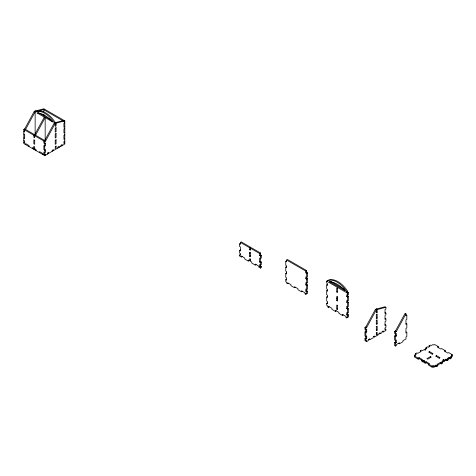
<?xml version="1.0" encoding="UTF-8"?>
<svg xmlns="http://www.w3.org/2000/svg" width="476" height="476" viewBox="0 0 476 476"><rect width="100%" height="100%" fill="white"/><g stroke="black" fill="none" stroke-linecap="round" stroke-linejoin="round"><path stroke-width="0.71" d="M24.675 128.936L34.266 111.313L43.863 108.79L64.801 120.88L64.801 144.049L44.738 155.628L23.8 143.544L23.8 129.442L24.675 128.936L45.607 141.027L55.204 123.397L64.801 120.88M44.738 109.296L35.141 111.812L25.543 129.442L24.675 129.948L24.675 131.959L23.8 131.453M44.298 117.102L34.706 134.732L33.832 135.232L33.832 137.249L34.706 137.748L34.706 135.737L35.575 135.232L45.172 117.608L45.172 140.099M368.894 339.257L369.769 339.757L369.769 338.751L368.46 339.507L368.46 340.513L366.716 341.524L364.967 340.513L364.967 338.501L365.842 339.007L366.716 338.501L366.716 335.985L365.842 336.484L364.967 335.985L364.967 331.956L365.842 332.456L366.716 331.956L366.716 329.434L365.842 329.939L364.967 329.434L364.967 327.423L365.842 326.917L375.439 309.293L385.03 306.77L385.905 307.276L385.905 309.037L385.03 309.543L385.03 313.571L385.905 313.065L385.905 314.832L385.03 315.332L385.03 319.36L385.905 318.86L385.905 321.127L385.03 321.627L385.03 325.655L385.905 325.156L385.905 327.423L385.03 327.922L385.03 329.939L385.905 329.434L385.905 330.445L383.287 331.956L382.412 331.451M364.967 327.423L365.842 327.922L366.716 327.423L376.308 309.793L385.905 307.276M399.423 343.791L399.423 342.779L396.371 344.547L396.371 345.552L395.502 346.058L394.628 345.552L394.628 342.53L395.502 343.035L396.371 342.53L396.371 340.013L395.502 340.513L394.628 340.013L394.628 335.985L395.502 336.484L396.371 335.985L396.371 333.462L395.502 333.968L394.628 333.462L394.628 331.451L395.502 330.945L405.094 313.321L405.968 313.821L405.968 315.838L406.837 315.332L406.837 319.36L405.968 319.866L405.968 324.4L406.837 323.894L406.837 327.922L405.968 328.428L405.968 332.962L406.837 332.456L406.837 336.484L405.968 336.99L405.968 339.007L402.916 340.768L402.916 341.774L399.423 343.791L398.555 343.285M394.628 331.451L395.502 331.95L396.371 331.451L405.968 313.821M63.927 120.374L54.329 122.891L44.738 140.521L43.863 141.027L43.863 143.038L44.738 143.544L45.607 143.038L45.607 145.555L44.738 146.061L43.863 145.555L43.863 149.589L44.738 150.089L45.607 149.589L45.607 152.106L44.738 152.606L43.863 152.106L43.863 154.117L44.738 154.623L45.607 154.117L45.607 155.128M64.801 122.641L63.927 123.147L63.927 127.175L64.801 126.67M64.801 128.437L63.927 128.936L63.927 132.965L64.801 132.465M23.8 129.442L44.738 141.527L45.607 141.027M64.801 134.732L63.927 135.232L63.927 139.26L64.801 138.76M64.801 141.027L63.927 141.527L63.927 143.544L64.801 143.038M240.404 242.409L241.278 241.903L250.435 247.193L250.435 250.215L249.561 249.71L249.561 247.698L240.404 242.409L240.404 244.426L239.529 243.92L239.529 246.437L240.404 246.943L240.404 250.971L239.529 250.465L239.529 252.988L240.404 253.488L240.404 255.505L239.529 254.999L239.529 256.005L241.278 257.016L242.147 256.51M239.529 243.92L240.404 243.415M239.529 250.465L240.404 249.965M249.561 247.698L250.435 247.193M239.529 254.999L240.404 254.493M249.561 249.71L250.435 249.21M249.561 253.238L250.435 252.732L249.561 252.232L249.561 256.261L250.435 256.76L250.435 252.732M249.561 256.261L250.435 255.755M260.467 252.988L251.304 247.698L250.435 248.198L259.593 253.488L260.467 252.988L260.467 254.999L261.336 255.505L261.336 258.022L260.467 258.527L259.593 258.022L259.593 262.05L260.467 262.556L261.336 262.05L261.336 264.567L260.467 265.072L259.593 264.567L259.593 266.584L260.467 267.09L261.336 266.584L261.336 267.589L260.467 268.095L258.724 267.09L258.724 266.078L255.231 264.067L255.231 265.072L256.106 264.567M241.278 257.016L241.278 256.005L244.765 258.022L244.765 259.027L248.252 261.044L249.126 260.539M248.252 261.044L248.252 260.039L249.561 260.794L250.435 260.289M259.593 253.488L259.593 255.505L260.467 254.999M259.593 255.505L260.467 256.005L261.336 255.505M259.593 262.05L260.467 261.544L261.336 262.05M259.593 266.584L260.467 266.078L261.336 266.584M286.635 260.039L287.51 259.533L306.699 270.612L306.699 272.373L305.824 272.879L305.824 271.118L286.635 260.039L286.635 261.8L285.761 261.294L285.761 265.322L286.635 265.828L286.635 267.589L285.761 267.09L285.761 271.118L286.635 271.618L286.635 273.884L285.761 273.385L285.761 277.413L286.635 277.913L286.635 280.18L285.761 279.68L285.761 281.691L286.635 282.197L286.635 283.202L287.51 283.708L288.379 283.202M285.761 261.294L286.635 260.788M285.761 267.09L286.635 266.584M285.761 273.385L286.635 272.879M285.761 279.68L286.635 279.174M305.824 271.118L306.699 270.612M305.824 272.879L306.699 273.385L307.573 272.879L307.573 276.907L306.699 277.413L305.824 276.907L305.824 278.668L306.699 279.174L307.573 278.668L307.573 282.696L306.699 283.202L305.824 282.696L305.824 284.963L306.699 285.469L307.573 284.963L307.573 288.997L306.699 289.497L305.824 288.997L305.824 291.258L306.699 291.764L307.573 291.258L307.573 293.275L305.824 294.281L304.955 293.781L304.955 292.77L301.463 290.759L301.463 291.764L302.337 291.258M305.824 278.668L306.699 278.168L307.573 278.668M287.51 283.708L287.51 282.696L290.997 284.713L290.997 285.719L294.489 287.736L295.358 287.23M305.824 284.963L306.699 284.464L307.573 284.963M305.824 291.258L306.699 290.759L307.573 291.258M329.309 306.836L328.434 307.335L327.565 306.836L327.565 305.824L326.691 305.324L326.691 303.307L327.565 303.813L327.565 301.546L326.691 301.04L326.691 297.012L327.565 297.518L327.565 295.251L326.691 294.745L326.691 290.717L327.565 291.223L327.565 289.456L326.691 288.956L326.691 284.928L327.565 285.427L327.565 283.666L326.691 283.16L326.691 281.149L328.434 280.138A21.128 12.197 60 0 1 347.629 291.223L347.629 292.228L346.754 292.728L346.754 291.723A21.128 12.197 60 0 0 327.565 280.644L327.565 281.649M326.691 284.928L327.565 284.422M326.691 290.717L327.565 290.211M326.691 297.012L327.565 296.506M337.597 288.45L336.722 287.944L336.722 291.978L337.597 291.473M326.691 303.307L327.565 302.801M346.754 291.723L347.629 291.223M336.722 298.523L337.597 298.018M326.691 281.149L347.629 293.234L348.497 292.728L348.497 294.745L347.629 295.251L346.754 294.745L346.754 296.506L347.629 297.012L348.497 296.506L348.497 300.534L347.629 301.04L346.754 300.534L346.754 302.302L347.629 302.801L348.497 302.302L348.497 306.33L347.629 306.836L346.754 306.33L346.754 308.597L347.629 309.097L348.497 308.597L348.497 312.625L347.629 313.131L346.754 312.625L346.754 314.892L347.629 315.392L348.497 314.892L348.497 316.903L346.754 317.914L345.885 317.409L345.885 316.403L342.393 314.386L342.393 315.392L343.267 314.892M337.597 297.012L336.722 296.506L336.722 300.534L337.597 300.035M346.754 296.506L347.629 296.007L348.497 296.506M346.754 302.302L347.629 301.796L348.497 302.302M337.597 305.574L336.722 305.068L336.722 309.097L337.597 308.597M328.434 307.335L328.434 306.33L331.927 308.341L331.927 309.352L335.413 311.363L336.288 310.864M346.754 308.597L347.629 308.091L348.497 308.597M346.754 314.892L347.629 314.386L348.497 314.892M376.308 310.798L377.182 310.298L377.182 312.31L376.308 312.815L376.308 309.793L375.439 309.293M376.308 314.577L377.182 314.077L377.182 318.105L376.308 318.605L376.308 314.243M376.308 320.372L377.182 319.866L377.182 323.894L376.308 324.4L376.308 320.033M364.967 331.956L365.842 331.451L366.716 331.956M376.308 326.667L377.182 326.161L377.182 330.189L376.308 330.695L376.308 326.328M364.967 338.501L365.842 337.996L366.716 338.501M376.308 332.962L377.182 332.456L377.182 334.473L376.308 334.973L376.308 332.623M369.769 339.757L373.255 337.746L373.255 336.74L374.564 335.985L374.564 336.99L373.69 336.484M374.564 336.99L378.926 334.473L378.926 333.462L380.235 332.706L380.235 333.718L379.36 333.212M380.235 333.718L381.978 332.706L381.978 331.701L383.287 330.945L383.287 331.956M394.628 335.985L395.502 335.479L396.371 335.985M394.628 342.53L395.502 342.024L396.371 342.53M415.566 354.614L415.566 353.608L416.869 352.853L417.744 353.359L421.23 351.342L420.362 350.842L420.362 351.847M420.362 350.842L421.671 350.086L422.539 350.586L424.289 349.58L425.157 350.086L426.032 349.58L425.157 349.075L425.157 350.086M426.032 348.575L426.032 347.563L427.341 346.808L428.21 347.313L429.959 346.308L429.084 345.802L429.084 346.808M429.084 345.802L430.393 345.046L431.262 345.552L433.011 344.547L433.88 345.046L434.755 344.547L438.241 346.558L438.241 347.563M414.691 355.12L415.566 355.626L414.691 356.125L418.178 358.142L419.053 357.637L422.539 359.654L421.671 360.159L421.671 361.165L422.98 361.921L424.723 360.909L423.848 360.409L422.98 360.909L419.053 358.648L418.178 359.148L414.691 357.137L414.691 355.12L416.435 354.114L415.566 353.608M425.157 349.075L426.901 348.069L426.032 347.563M432.137 354.114L433.011 353.608L429.519 351.597L428.65 352.097L432.428 354.281M438.241 346.558L437.373 347.063L440.859 349.075L441.734 348.575L445.221 350.586L445.221 351.597M430.393 356.631L426.901 358.648L427.775 359.148L431.262 357.137L430.393 356.631L430.393 357.637M423.848 361.415L425.157 362.171L426.032 361.665L429.519 363.682L428.65 364.188L428.65 365.193L432.137 367.21L433.011 366.704L433.88 367.21L435.623 366.199L436.498 366.704L437.807 365.949L437.807 364.943L436.932 364.438L440.425 362.42L441.294 362.926L443.477 361.665L443.477 359.654L442.603 360.159L444.352 361.165L446.095 360.159L446.964 360.659L448.273 359.904L448.273 358.898L447.404 358.392L449.148 357.387L450.016 357.892L452.2 356.631L452.2 354.614L448.713 352.603L447.839 353.109L444.352 351.092L445.221 350.586M439.116 358.142L439.991 357.637L436.498 355.626L435.623 356.125L439.407 358.309M423.848 360.409L423.848 362.42L425.157 363.176L426.032 362.676L432.137 366.199L433.011 365.699L433.88 366.199L435.623 365.193L436.498 365.699L440.425 363.432L441.294 363.932L442.603 363.176L442.603 362.171L441.734 361.665L443.477 360.659M452.2 354.614L451.325 355.12L452.2 355.626L450.457 356.631L451.325 357.137L451.325 358.142L450.016 358.898L449.148 358.392L446.964 359.654L446.095 359.148L444.352 360.159L443.477 359.654M405.968 314.832L406.837 315.332M42.989 109.296L63.927 121.386M384.162 307.276L385.03 307.782M405.968 323.394L406.837 323.894M385.03 312.565L385.905 313.065M35.141 110.807L36.009 111.313A21.128 12.197 60 0 1 55.204 122.391L56.073 122.891M38.383 112.681L50.944 119.934M330.808 281.512L344.624 289.485M34.266 111.313L35.141 111.812A21.128 12.197 60 0 1 54.329 122.891L55.204 123.397M347.629 292.228L348.497 292.728M376.308 308.787L377.182 309.293M376.308 311.81L377.182 312.31M306.699 272.373L307.573 272.879M385.03 318.355L385.905 318.86M336.722 291.978L337.597 292.478L337.597 288.117M405.968 331.956L406.837 332.456M376.308 317.599L377.182 318.105M385.03 324.65L385.905 325.156M395.502 330.945L396.371 331.451M336.722 300.534L337.597 301.04L337.597 296.679M376.308 323.394L377.182 323.894M385.03 328.934L385.905 329.434M376.308 329.69L377.182 330.189M250.435 259.283L249.561 258.777L249.561 260.794M336.722 309.097L337.597 309.602L337.597 305.241M365.842 326.917L366.716 327.423M376.308 333.968L377.182 334.473M255.231 265.072L251.745 263.055L251.745 262.05L250.435 261.294L250.435 258.944M301.463 291.764L297.976 289.747L297.976 288.742L294.489 286.73L294.489 287.736M342.393 315.392L338.906 313.381L338.906 312.375L335.413 310.358L335.413 311.363M23.8 133.976L24.675 134.476L24.675 138.504L23.8 138.004M23.8 140.521L24.675 141.027L24.675 143.038L23.8 142.538M33.832 148.328L32.523 147.572L32.523 148.577M34.706 148.833L36.009 149.589L36.009 150.594M450.016 357.892L450.016 358.898M449.148 357.387L449.148 358.392M446.964 359.654L446.964 360.659M446.095 359.148L446.095 360.159M444.352 360.159L444.352 361.165M441.294 362.926L441.294 363.932M440.425 362.42L440.425 363.432M436.498 355.626L436.498 356.631M436.498 365.699L436.498 366.704M435.623 365.193L435.623 366.199M433.88 366.199L433.88 367.21M433.011 365.699L433.011 366.704M432.137 366.199L432.137 367.21M429.519 351.597L429.519 352.603M426.032 361.665L426.032 362.676M425.157 362.171L425.157 363.176M422.98 360.909L422.98 361.921M419.053 357.637L419.053 358.648M418.178 358.142L418.178 359.148M395.502 331.95L395.502 335.479M395.502 336.484L395.502 342.024M395.502 343.035L395.502 346.058M366.716 341.524L366.716 340.513L365.842 341.018L365.842 339.007M365.842 327.922L365.842 331.451M365.842 332.456L365.842 337.996M347.629 293.234L347.629 296.007M347.629 297.012L347.629 301.796M347.629 302.801L347.629 308.091M347.629 309.097L347.629 314.386M347.629 315.392L347.629 317.409L346.754 316.903L346.754 317.914M306.699 273.385L306.699 278.168M306.699 279.174L306.699 284.464M306.699 285.469L306.699 290.759M306.699 291.764L306.699 293.781L305.824 293.275L305.824 294.281M260.467 256.005L260.467 261.544M260.467 262.556L260.467 266.078M260.467 267.09L260.467 268.095M62.183 145.555L62.183 144.549L60.874 145.305L60.874 146.31M59.131 147.322L59.131 146.31L57.822 147.066L57.822 148.078M53.461 150.594L53.461 149.589L52.152 150.345L52.152 151.35M48.659 153.361L48.659 152.356L47.35 153.111L47.35 154.117M44.738 141.527L44.738 155.628M43.863 109.801L43.863 111.562M43.863 114.246L43.863 115.591M42.989 154.623L42.989 153.617L39.502 151.6L39.502 152.606M35.141 111.812L35.141 134.416M34.706 149.839L34.706 146.816L33.832 146.31L33.832 149.333M29.036 146.566L29.036 145.555L25.543 143.544L25.543 144.549M56.073 123.903L55.204 124.403L55.204 126.42L56.073 125.914L56.073 123.903M56.073 127.681L55.204 128.181L55.204 132.209L56.073 131.709L56.073 127.681M56.073 133.47L55.204 133.976L55.204 138.004L56.073 137.499L56.073 133.47M56.073 139.766L55.204 140.271L55.204 144.299L56.073 143.794L56.073 139.766M56.073 146.061L55.204 146.566L55.204 148.577L56.073 148.078L56.073 146.061M52.586 121.886L36.884 112.824A26.216 15.137 60 0 1 52.586 121.886M345.011 290.717L329.309 281.649A26.216 15.137 60 0 1 345.011 290.717M34.706 140.271L33.832 139.766L33.832 143.794L34.706 144.299L34.706 140.271"/></g></svg>
